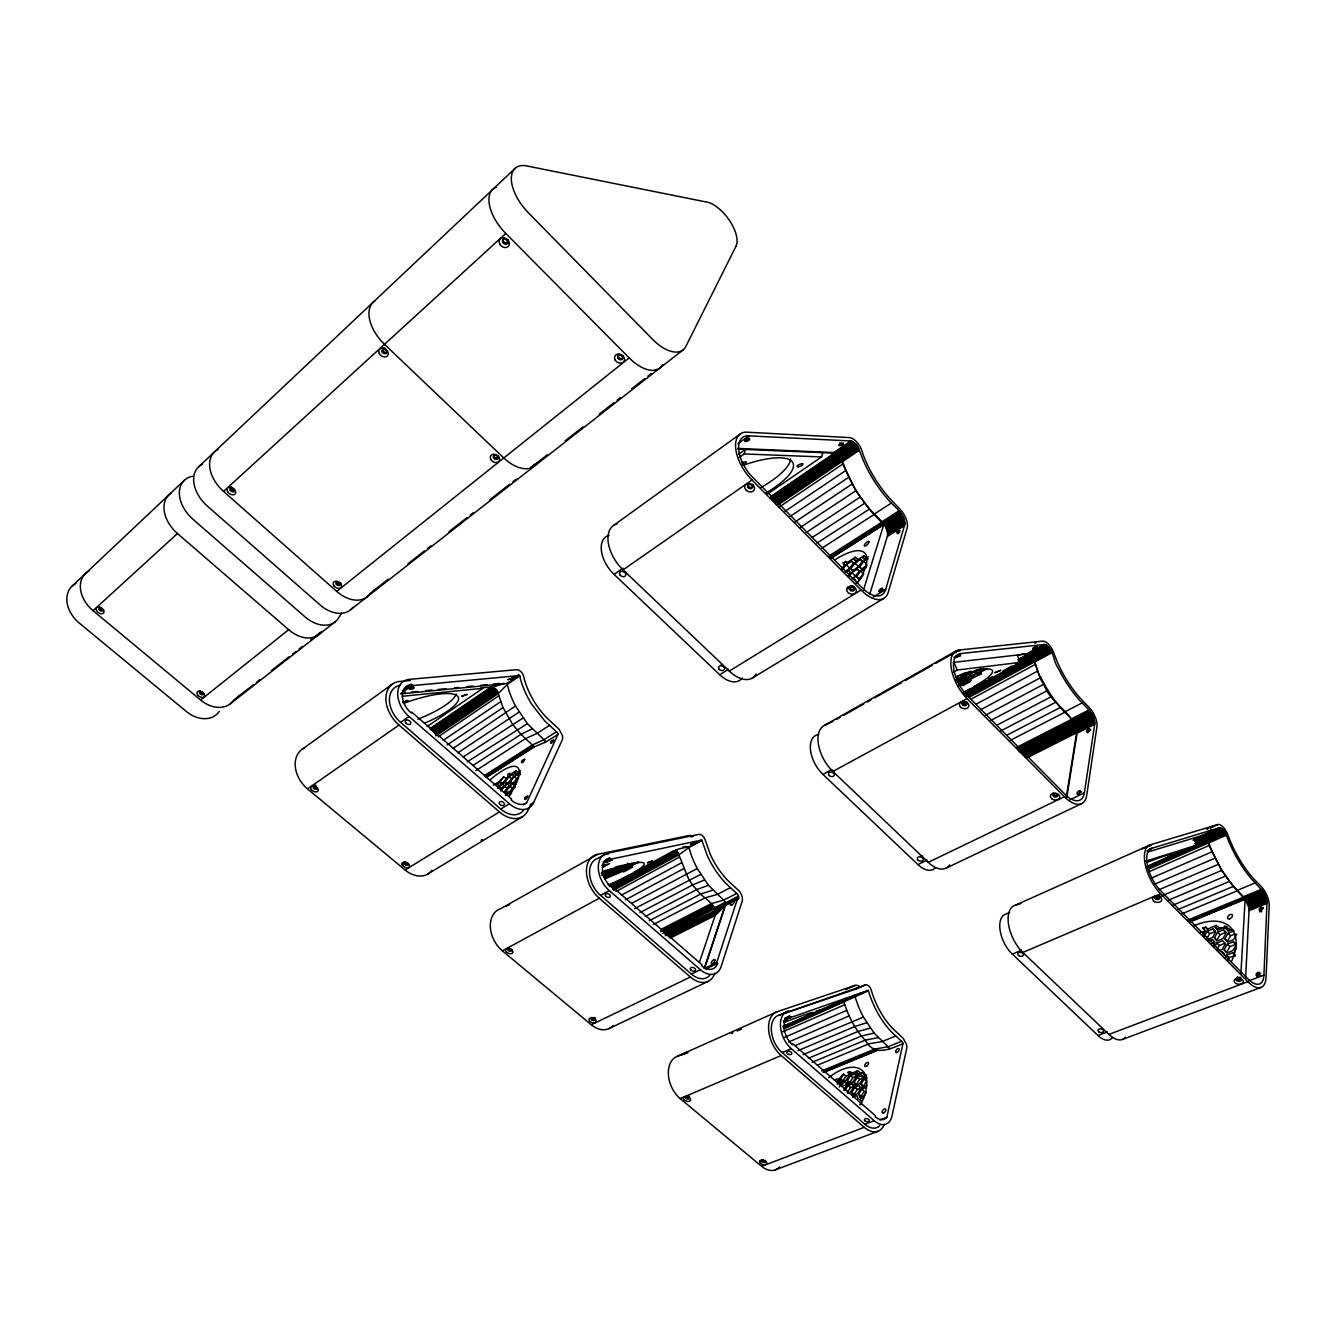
<?xml version="1.0" encoding="UTF-8"?>
<svg xmlns="http://www.w3.org/2000/svg" width="1336" height="1336" viewBox="0 0 1336 1336"><rect width="100%" height="100%" fill="white"/><g stroke="black" fill="none" stroke-linecap="round" stroke-linejoin="round"><path stroke-width="1.5" d="M1245.603 978.069L1249.143 908.397L1245.102 898.644L1233.362 885.985A64.712 27.421 63.7 0 1 1209.631 845.387L1206.675 838.891L1202.266 835.468L1147.34 852.184M670.822 937.822L715.161 915.427L725.465 905.524L725.231 902.268A3.774 2.371 63.3 0 0 724.179 900.648L708.497 885.3L697.258 868.5A63.477 39.228 62.1 0 1 689.593 849.796L688.407 846.339M733.664 901.366L738.591 898.861L737.722 898.093L725.481 904.322L725.465 905.524L730.391 903.019M761.052 1160.383A3.641 2.087 17.2 0 1 766.296 1162.053A3.641 2.087 17.2 0 1 764.543 1164.758A3.641 2.087 17.2 0 1 759.8 1162.337L760.301 1160.717L762.622 1160.232A1.82 1.035 17.2 0 1 765.11 1161.134A1.82 1.035 17.2 0 1 764.259 1162.454A1.82 1.035 17.2 0 1 761.887 1161.351L762.472 1160.266M843.45 443.034C843.717 444.153 837.655 446.575 839.375 444.187M1263.939 975.113L1267.029 901.115L1262.938 891.312L1251.164 878.537A65.147 27.087 63.6 0 1 1227.266 837.689L1223.659 830.291L1219.3 827.752L1151.047 848.544A26.57 12.141 64.1 0 0 1147.39 865.21A26.57 12.141 64.1 0 0 1159.164 889.208L1247.974 978.954A26.186 11.406 65.3 0 0 1263.939 975.113L1249.093 980.741M1240.893 977.969L1240.543 979.121M904.789 524.53C905.006 512.723 892.765 506.06 886.553 497.693A70.958 33.667 57.2 0 1 873.159 479.34L869.318 472.76A70.958 33.667 57.2 0 1 860.317 452.67L856.593 444.771L850.848 440.98L747.492 435.786A29.342 15.347 55.6 0 0 738.674 449.581A29.342 15.347 55.6 0 0 750.882 475.466L861.787 587.556A28.407 14.546 58.3 0 0 885.668 589.46L904.789 524.53L887.638 535.385L869.753 594.269M1240.075 977.351L1239.992 978.787A2.305 1.486 6.6 0 1 1240.676 980.958A2.305 1.486 6.6 0 1 1237.353 981.025A2.305 1.486 6.6 0 1 1237.136 978.837L1237.587 977.234M1238.004 977.117L1237.704 978.603M1240.91 973.894L1245.119 899.245L1233.278 886.436L1221.688 870.404L1205.356 837.772L1202.5 836.102L1194.184 838.574L1197.123 845.037L1146.088 867.448M1237.136 978.837L1237.387 977.317M887.638 535.385C887.956 523.629 875.698 517.032 869.502 508.765A70.457 34.018 57.2 0 1 856.192 490.562L852.385 484.016A70.457 34.018 57.2 0 1 843.484 464.06L840.528 457.179L834.866 452.587L737.94 448.428M1094.685 724.346C1095.37 712.906 1083.997 705.892 1077.718 698.077A67.518 30.344 61 0 1 1058.312 668.284C1052.851 661.487 1053.904 647.292 1044.034 644.47L959.782 653.688A27.655 13.727 60.6 0 0 953.804 669.136A27.655 13.727 60.6 0 0 965.811 694.069L1064.809 794.102A27.071 12.942 62.5 0 0 1084.381 792.816L1094.685 724.346L1077.067 733.247L1066.779 797.542M1066.312 797.074L1076.599 732.796C1074.695 712.489 1049.645 703.571 1043.934 684.149C1035.317 675.331 1037.304 646.808 1017.447 655.709L1020.42 662.355L957.244 670.021L953.653 672.025M1077.067 733.247C1077.851 721.857 1066.462 714.894 1060.216 707.178A67.05 30.678 61 0 1 1040.911 677.586C1035.5 670.856 1036.602 656.644 1026.733 653.939L953.336 662.389M403.188 862.421A3.991 2.488 25.8 0 1 408.833 864.192A3.991 2.488 25.8 0 1 407.714 867.799A3.991 2.488 25.8 0 1 402.37 865.027L402.704 862.722L405.092 862.605A1.987 1.252 25.8 0 1 407.948 863.54A1.987 1.252 25.8 0 1 407.413 865.277A1.987 1.252 25.8 0 1 404.775 864.058L405.242 862.555M852.401 587.189L849.946 587.69A2.472 1.92 16.8 0 0 850.28 590.328A2.472 1.92 16.8 0 0 853.52 590.696A2.472 1.92 16.8 0 0 853.871 588.124L853.52 587.773A2.472 1.92 16.8 0 0 852.886 587.372L851.015 586.27L847.909 587.205A4.926 3.858 16.8 0 0 848.828 593.184A4.926 3.858 16.8 0 0 855.892 592.433A4.926 3.858 16.8 0 0 853.019 586.671L852.535 586.504M879.89 1119.919L886.837 1117.28L903.036 1043.299A3.691 2.138 67.1 0 0 902.034 1041.729L891.596 1032.027A61.974 35.387 65.9 0 1 869.101 993.065L868.317 990.36L784.833 1019.618M739.142 457.563L744.219 453.956L745.271 449.447L738.541 454.257M767.298 494.17L821.607 456.929L822.659 452.67M738.591 898.861L738.725 898.276A3.791 2.371 63.2 0 0 737.272 893.968L725.916 883.397A63.861 39.078 62 0 1 707.228 855.441L701.767 840.027L610.218 859.332L603.237 863.223M762.238 1160.065L759.8 1162.337M863.423 590.211L883.731 524.697L869.318 509.133L855.842 490.746L838.858 455.726L834.315 453.155L737.756 449.13M853.871 588.124L854.272 586.838M851.55 585.836A2.455 1.92 16.8 0 0 851.099 585.953L850.28 587.423L848.276 586.955M850.481 587.306L851.099 585.953M725.481 904.322L704.155 968.6L716.697 962.555L737.722 898.093M704.807 967.848L724.813 907.461M699.496 962.154L715.161 915.427C717.616 903.186 702.068 898.276 696.757 889.576C685.034 878.904 684.032 861.82 675.548 849.713M533.665 802.519L562.389 739.593A9.285 6.112 57.3 0 0 562.406 735.535L559.116 729.306L546.608 717.683A61.506 39.479 56.4 0 1 534.567 702.151L531.277 696.44A61.506 39.479 56.4 0 1 524.18 678.655L523.361 675.398A6.563 4.309 55.4 0 0 517.082 669.653L408.215 679.456A24.081 16.767 53.8 0 0 397.727 693.083A24.081 16.767 53.8 0 0 407.079 714.76L509.367 803.771A23.413 16.049 57.9 0 0 528.889 807.946L529.24 807.712A23.413 16.049 57.9 0 0 533.665 802.519L530.225 804.606M530.592 804.673L528.004 810.317A27.421 18.904 57.9 0 1 499.43 811.904L405.109 870.003L307.514 788.891A26.82 20.007 52.8 0 1 303.973 748.21M523.361 804.856L526.584 802.886L558.147 734.015A3.958 2.605 57.3 0 0 557.029 732.295L544.587 720.755L531.494 703.888A66.7 42.802 56.4 0 1 520.222 678.337C521.341 677.135 517.466 672.325 518.452 675.649L506.912 683.498L400.583 693.902M404.775 864.058L405.392 862.856M845.955 1076.064L842.983 1080.824L840.628 1078.77L843.667 1074.06L845.955 1076.064L850.397 1074.261L848.093 1072.257L850.164 1071.622L852.468 1073.66M1227.584 960.45L1229.22 957.611L1235.216 955.273L1232.727 952.735L1226.715 955.09L1225.079 957.929M1234.865 950.881L1236.501 948.042M1234.965 934.014L1230.59 935.768L1227.35 941.346L1224.878 938.824L1228.135 933.246L1233.946 930.925L1232.343 929.589L1228.252 931.225L1225.596 928.052L1226.431 926.616L1224.644 926.098L1223.626 927.869L1217.764 930.223L1215.142 927.084L1216.161 925.347L1219.217 927.802A50.902 30.611 -42.6 0 1 1224.928 928.153M1224.16 949.729L1227.433 944.101L1233.395 941.746L1235.883 944.268L1229.922 946.623L1226.648 952.251L1224.16 949.729L1226.849 953.019L1232.844 950.664L1236.117 945.003L1233.395 941.746M1236.735 934.148L1233.512 939.692L1227.567 942.064L1224.878 938.824M1214.424 947.207L1216.862 943.016L1222.757 940.661L1225.429 943.901L1222.173 949.512L1219.2 950.698M1216.896 949.712L1219.334 945.521L1225.246 943.166M1226.431 926.616L1228.886 929.121L1228.051 930.557L1225.596 928.052M1218.616 927.835L1217.597 929.572L1215.142 927.084M1214.374 937.772L1217.614 932.244L1223.492 929.873L1225.947 932.378L1220.085 934.732L1216.845 940.277L1214.374 937.772L1217.013 940.978L1222.908 938.623L1226.147 933.062L1223.492 929.873M1213.272 945.604L1214.892 942.815L1212.286 939.609L1207.911 941.362M1202.901 935.183L1205.322 931.058L1202.851 928.019L1205.673 927.134L1208.078 929.572M1204.02 936.736L1207.243 931.242L1213.055 928.887L1215.509 931.376L1209.698 933.714L1206.475 939.225M341.632 613.074L338.359 618.251A29.542 20.524 49.1 0 1 304.892 616.764L193.002 519.32A30.845 21.226 44.6 0 1 179.358 493.101A30.845 21.226 44.6 0 1 192.651 476.251M866.496 1092.297L864.375 1095.654L859.916 1097.407L858.681 1094.134L861.87 1089.141L866.312 1087.387M859.733 1104.755L861.87 1101.398L859.465 1099.311L863.924 1097.574M847.291 1092.531L850.464 1087.604L854.806 1085.867L852.451 1083.797L848.093 1085.55L844.936 1090.477M859.95 1072.791L858.931 1074.378L856.576 1072.324L857.595 1070.737L860.434 1072.808A43.938 22.779 -50.8 0 1 864.225 1073.576M854.188 1082.26L857.345 1077.334L861.72 1075.563L864.075 1077.634L859.699 1079.388L856.543 1084.314L854.188 1082.26L855.391 1085.45L859.783 1083.696L862.956 1078.736L861.72 1075.563M851.767 1092.297L854.94 1087.337L859.332 1085.583L860.568 1088.807L857.378 1093.783L852.986 1095.537L851.767 1092.297L854.138 1094.368L857.311 1089.408L861.703 1087.654M864.693 1077.2L864.075 1072.507L857.795 1075.463L856.576 1072.324M866.68 1074.745L865.812 1076.098L863.457 1074.027M866.747 1085.483L862.321 1087.253L861.085 1084.03L864.258 1079.07L867.198 1077.885M839.225 1087.053L841.329 1083.78L845.638 1082.043L847.993 1084.097L843.684 1085.817L841.329 1083.78M847.375 1080.507L850.514 1075.614L854.856 1073.86L857.194 1075.914L852.852 1077.668L849.713 1082.561L847.375 1080.507L848.56 1083.68L852.902 1081.926L856.059 1077L854.856 1073.86M843.667 1090.143L846.824 1085.216L845.638 1082.043M506.444 779.255L502.82 784.132L500.048 781.71L503.705 776.884L507.029 778.855M897.892 533.815L899.712 532.029M862.488 576.234L858.196 578.905L856.627 576.684L860.718 570.94L866.429 567.382M863.774 568.602L866.813 564.326L863.791 561.237L859.716 566.932L861.303 569.103L866.997 565.545M855.558 583.665L860.484 578.989M859.683 579.791L863.774 574.029L860.718 570.94M848.143 575.749L850.18 572.894L848.644 570.722L845.855 572.476M848.777 576.868L851.834 572.593L857.462 569.069L859.499 571.123M868.25 556.978L864.359 559.417L862.772 557.296L863.824 555.826L867.749 558.966M854.906 570.255L860.751 564.26M852.836 578.521L857.695 573.912M841.563 569.169L844.586 564.961L843.133 562.924L845.771 561.437L847.742 563.425M842.164 570.255L846.206 564.644L851.75 561.153L854.756 564.193M863.824 555.826L855.508 561.153L853.955 559.033L855.224 557.262L858.764 560.151A56.396 19.489 -45 0 1 860.467 559.667M847.191 570.489L853.37 565.078M860.534 559.417L862.121 561.554L858.046 567.249L852.418 570.773L850.882 568.602L854.923 562.957L860.534 559.417L862.555 561.471M1112.504 1037.371L1112.303 1037.655A23.998 11.974 66.4 0 1 1097.992 1035.517L1010.617 952.451A24.332 12.709 65 0 1 1000.113 930.357A24.332 12.709 65 0 1 1004.872 914.475L1009.565 912.471M510.836 780.358L507.997 784.115L505.192 781.677L508.999 776.65L513.024 774.112L513.241 776.6L509.433 781.644L505.392 784.182L505.192 781.677M510.419 781.644L514.243 776.583L518.301 774.028L518.552 776.533L514.711 781.61L510.636 784.165L510.419 781.644L513.224 784.098L516.097 780.308M504.958 791.012L508.816 785.919L508.599 783.397L504.557 785.935L500.733 790.979M520.389 770.605L515.061 774.847L514.828 772.358L516.063 770.738L518.852 773.193L517.633 774.813L514.828 772.358M504.507 792.181L510.068 786.704M505.943 791.012L509.801 785.919L513.876 783.38L514.093 785.919L510.235 791.046L506.144 793.584L505.943 791.012L508.782 793.484L515.345 786.704M518.585 777.786L515.696 781.61L515.947 784.149M515.095 785.919L511.237 791.046L511.454 793.634M497.476 788.44L503.388 783.414L503.589 785.935L500.716 789.726M239.278 695.338L238.409 696.223M376.034 588.541L374.798 589.677M72.177 586.07L184.435 480.209M198.663 466.782L515.111 168.336M725.615 904.923L715.411 914.459L669.236 937.805M253.306 684.767L233.65 700.147A27.789 20.775 47.2 0 1 200.6 700.031L93.069 610.652L177.471 533.515A30.561 21.276 44.2 0 1 170.841 493.285M369.955 593.752A30.077 20.407 49.6 0 1 336.705 591.38L223.546 491.414L505.793 233.466A36.723 19.305 49.6 0 1 496.341 187.224M493.285 785.15L499.079 781.71L503.705 776.884M725.665 904.522L715.528 913.523L669.369 936.87M402.837 702.018L408.064 700.498L402.821 702.636M725.665 904.105L715.545 912.521L669.403 935.885M955.891 656.494L958.062 655.308M486.271 777.519L534.3 746.857L545.572 742.031A3.941 2.622 57.3 0 0 544.47 740.311L527.369 723.644L515.496 705.959A66.282 42.952 56.4 0 1 507.864 686.721L506.828 683.314M200.6 700.031L288.693 629.707A29.258 20.574 48.9 0 0 320.824 632.696M336.705 591.38L629.189 357.898A35.003 18.487 52.6 0 0 662.606 364.594M256.579 682.212L259.869 679.64M271.325 670.672L289.344 656.577M292.617 654.022L295.907 651.45M299.18 648.895L302.454 646.323M310.637 639.927L320.473 632.229M370.239 593.301L388.275 579.189M407.948 563.792L424.347 550.966M427.637 548.411L430.91 545.84M448.946 531.745L466.982 517.633M470.255 515.061L473.529 512.506M489.928 499.681L509.6 484.283M512.89 481.711L516.164 479.156M530.926 467.617L547.226 454.858M565.111 440.863L582.98 426.885M599.229 414.177L613.859 402.737M617.098 400.199L620.355 397.644M631.728 388.759L644.737 378.589M647.977 376.034L651.233 373.495M230.36 703.738L335.136 621.841M350.199 610.068L683.13 349.848M515.496 705.959L453.171 748.377M725.632 903.654L715.445 911.469L667.466 935.801M638.491 862.338L630.592 866.196L632.178 866.53L631.227 867.097A48.263 7.064 -21.3 0 1 626.35 869.769L604.69 878.988M374.531 589.894L373.462 590.545M980.09 671.14L981.259 673.812L970.771 679.089L971.255 680.208L969.919 680.993A56.697 9.586 -23.2 0 1 963.289 684.633L961.753 685.435M959.983 655.258L958.179 656.243M302.17 749.296L392.534 683.982M613.508 525.482L740.394 433.866M738.056 443.686L748.995 435.82M834.215 1079.822L839.375 1078.453L843.667 1074.06M402.386 690.996L411.672 684.366L412.139 685.635L402.236 692.716M505.743 906.493L507.079 905.691M850.681 586.153L851.399 587.088M399.965 685.385A23.981 16.784 53.7 0 0 389.427 699.029A23.981 16.784 53.7 0 0 398.729 720.605L400.633 722.375L408.983 716.547M725.531 903.186L715.228 910.4L665.428 935.684M609.016 535.335A26.703 15.832 55 0 0 612.055 572.342L614.076 574.396L622.994 568.167M307.514 788.891L398.996 725.081L499.43 811.904M617.065 523.846A31.58 18.554 55.1 0 0 608.197 542.182A31.58 18.554 55.1 0 0 623.077 569.871L751.984 480.025L861.019 590.011A32.465 16.616 58.3 0 0 888.306 592.132L907.127 528.104A15.531 7.598 57.8 0 0 899.696 508.799L892.131 500.916A67.184 31.864 57.2 0 1 874.846 478.455L871.222 472.226A67.184 31.864 57.2 0 1 862.689 453.238L861.92 450.783A12.358 6.029 56.6 0 0 849.429 437.59L745.772 432.129A33.55 17.535 55.6 0 0 735.802 449.297A33.55 17.535 55.6 0 0 751.984 480.025M519.036 712.121L458.014 752.736M427.236 726.483L482.897 688.307L402.203 696.306M430.409 728.387L491.03 686.921L503.822 683.364M834.048 452.47L850.848 440.98M431.211 728.354L492.566 687.038L497.276 690.879L503.021 707.579L512.69 724.429L520.973 734.332L534.3 746.857M770.655 496.658L834.315 453.155M834.866 452.587L851.667 441.114M430.259 729.606L492.566 687.038L504.223 683.481M769.72 497.927L835.1 453.255M835.668 452.854L852.451 441.381M493.318 687.288L431.01 729.84L494.07 687.639M770.455 498.144L835.818 453.505M836.486 453.271L853.286 441.815M771.206 498.478L836.57 453.873M837.338 453.822L854.121 442.366M494.804 688.124L432.48 730.625L433.165 731.159L495.506 688.691M771.974 498.963L837.338 454.39M838.19 454.507L854.973 443.068M772.742 499.547L838.106 455.008M839.008 455.309L855.808 443.869M773.477 500.248L838.858 455.726M496.157 689.343L433.816 731.794L434.384 732.495L496.758 690.077M511.822 678.655L514.894 676.55M839.793 456.211L856.593 444.771M774.179 501.033L839.576 456.545M774.847 501.885L840.244 457.43M840.528 457.179L857.345 445.756M497.276 690.879L434.901 733.264L435.319 734.065L497.727 691.697M519.671 675.999L507.329 684.383L498.345 693.551L435.92 735.869M775.431 502.787L840.845 458.365M841.196 458.215L858.013 446.792M435.653 734.9L498.061 692.549M777.669 502.57L841.379 459.334M841.78 459.283L858.597 447.877M776.366 504.691L841.814 460.319M842.281 460.352L859.098 448.963M778.47 504.624L842.214 461.421M842.699 461.555L859.532 450.149M438.058 736.904L498.846 695.789M779.189 507.079L842.999 463.943M481.227 840.294L482.129 839.693M443.168 740.394L500.683 701.701M785.05 511.321L845.538 470.656M838.223 1080.657L839.91 1079.521M447.076 745.004L503.021 707.579M783.965 1013.139L786.236 1012.12M1208.495 831.343L1210.717 830.324M789.659 516.765L848.544 477.403M794.736 522.176L852.001 484.133M800.214 527.486L855.842 490.746M839.709 443.919L841.997 442.884M463.275 756.894L523.011 718.033M806.076 532.596L860.05 497.159M467.183 761.871L527.369 723.644M812.238 537.456L864.559 503.321M473.128 765.378L520.973 734.332L532.062 728.871M816.931 543.117L869.318 509.133M1239.09 978.52L1235.733 978.837A4.609 2.973 6.6 0 0 1235.7 983.329A4.609 2.973 6.6 0 0 1242.563 983.179A4.609 2.973 6.6 0 0 1240.693 978.737L1239.34 978.57M475.833 770.638L525.465 738.624L536.872 733.497L549.413 725.415M874.328 514.043L891.396 503.037M821.757 548.278L874.178 514.46M791.229 1017.23L786.353 1019.134L791.279 1017.197M484.467 775.565L532.463 744.853L543.902 739.76L556.461 731.744M881.86 521.825L898.944 510.903M829.222 555.809L881.71 522.242M485.369 776.433L533.381 745.738M830.207 556.895L882.712 523.361M882.912 522.994L899.996 512.072M486.12 777.301L534.149 746.64M831.042 557.947L883.564 524.447M883.831 524.146L900.915 513.258M831.209 558.197L883.731 524.697M884.666 525.399L901.767 514.494M544.837 742.599L558.248 734.316M885.434 526.685L902.535 515.796M886.102 528.004L903.22 517.132M886.67 529.34L903.787 518.485M887.121 530.659L904.238 519.804M887.455 531.945L904.572 521.09M887.638 533.181L904.789 522.326M887.705 534.333L904.856 523.478M887.421 536.404L904.589 525.549M495.606 785.1L498.245 783.43L498.428 785.935M845.053 571.541L849.228 568.919L853.286 563.274L851.75 561.153M863.791 561.237L867.966 558.615M504.858 786.704L502.186 788.374L499.38 785.935M852.117 578.755L854.94 576.985L859.048 571.24L857.462 569.069M505.309 795.354L509.383 792.816L509.617 795.404M848.961 588.608L851.8 586.855M400.633 722.375L500.766 809.065L509.367 803.771M614.076 574.396L719.737 674.747L728.604 669.269M623.077 569.871L729.289 671.09L861.019 590.011M873.243 597.025L885.668 589.46M427.871 873.995L522.393 816.713M752.268 678.087L883.764 598.411M824.562 725.298L956.509 650.715M692.866 836.403A10.037 6.346 61.6 0 0 688.725 835.585L597.626 854.355L500.532 908.747A25.534 18.286 62.1 0 0 490.345 926.833A25.534 18.286 62.1 0 0 502.353 950.831L591.314 1024.762A25.117 17.418 65.3 0 0 611.688 1026.85M833.013 721.39L826.199 724.696A29.86 16.717 60.9 0 0 818.317 743.618A29.86 16.717 60.9 0 0 832.862 771.44L928.269 862.338A29.258 15.798 63.1 0 0 948.51 866.279M836.637 719.352L840.244 717.298M843.851 715.261L863.724 704.039M867.331 702.001L870.938 699.964M874.546 697.926L901.633 682.612M905.257 680.575L932.344 665.278M935.952 663.24L959.415 649.981L1042.614 641.146A11.723 5.428 60.6 0 1 1053.853 653.037L1057.16 661.654A63.911 28.724 61 0 0 1082.544 700.632L1089.341 707.713A14.796 6.814 61.7 0 1 1096.956 726.617L1086.753 795.221A30.945 14.796 62.5 0 1 1064.391 796.724L928.269 862.338M953.854 657.546L961.002 653.521M691.38 974.061L700.381 969.719A22.478 14.479 64.4 0 0 721.173 966.462L742.298 900.865A8.901 5.561 63.2 0 0 742.098 896.773L741.781 895.688A8.901 5.561 63.2 0 0 738.908 890.778L727.469 880.14A58.884 36.022 62 0 1 710.284 854.405L705.041 839.542A6.262 3.925 61.6 0 0 699.329 834.315L607.78 853.153L597.776 858.347A22.779 15.28 61.6 0 0 589.56 872.909A22.779 15.28 61.6 0 0 598.762 893.767L691.38 974.061A22.378 14.512 64.5 0 0 709.249 975.814M1151.432 845.02L1142.146 848.727L1144.484 848.009M603.204 861.753L609.734 858.096L610.218 859.332M725.231 902.268L664.76 933.58M602.402 867.665L609.567 863.691L601.868 865.327M601.818 872.458L606.01 870.137M606.344 870.538L603.555 872.091L605.175 872.425L615.144 868.149L607.73 869.769M964.742 672.926L955.824 677.135M601.818 874.579L611.971 871.439L602.068 875.681M966.329 672.726L960.567 675.916L961.102 677.085L973.109 671.891M955.474 679.857L958.33 678.27L957.778 677.118M955.624 680.441L966.162 676.066L966.663 677.202L957.879 681.36M604.707 876.934L608.832 874.662L603.404 875.631M616.815 871.757L620.956 869.469L613.658 871.055L609.517 873.36L616.815 871.757L615.462 868.25M975.631 674.012L981.359 670.856L980.908 669.687L974.662 671.691L968.917 674.864L969.418 676.016L975.631 674.012L974.462 671.34M959.064 683.798L968.032 680.258L968.533 681.377L958.33 685.952M628.939 866.563L633.097 864.258L625.849 865.828L621.674 868.133L628.939 866.563L627.569 863.056M969.235 679.272L974.896 676.15L974.428 675.014L962.538 680.141L963.056 681.276L969.235 679.272L968.066 676.617M623.578 871.99L632.663 867.014M962.905 685.669L970.17 681.677M1026.733 653.939L1044.034 644.47M1027.417 653.955L1044.719 644.486M1017.948 659.566L1027.017 654.607M1018.6 659.566L1027.651 654.623M1028.085 654.122L1045.387 644.653M1019.201 659.717L1028.269 654.757M1028.803 654.44L1046.088 644.971M1018.049 660.986L1028.904 655.041M1029.538 654.89L1046.823 645.438M1018.717 661.404L1029.572 655.458M1030.273 655.475L1047.574 646.039M612.088 884.382L630.225 874.479M633.848 872.492L673.728 850.715M963.239 692.599L970.487 688.641M974.111 686.671L984.983 680.725M988.607 678.755L992.214 676.767M1003.085 670.839L1012.137 665.896M1015.761 663.909L1030.256 655.993M1031.025 656.193L1048.309 646.758M609.416 886.653L678.421 848.995L689.727 846.59L701.767 840.027M963.907 693.217L1030.924 656.644M1031.743 657.011L1049.027 647.576M676.784 850.848L611.504 886.453L613.274 889.409L678.621 853.904M964.559 693.935L1031.576 657.379M612.038 887.104L677.352 851.533M965.16 694.737L1032.194 658.214M1032.411 657.913L1049.712 648.494M1033.045 658.882L1050.347 649.463M612.523 887.839L677.836 852.284M965.711 695.588L1032.761 659.082M600.499 895.404L609.316 890.594L700.381 969.719M612.94 888.607L678.27 853.086M818.601 734.516L817.365 734.75A25.25 14.279 60.9 0 0 810.468 749.663A25.25 14.279 60.9 0 0 821.139 772.559L822.959 774.412L832.011 769.486M966.212 696.49L1033.279 660.017M1033.613 659.9L1050.914 650.498M701.918 840.478L689.009 847.492L678.905 854.873L613.541 890.36M968.45 696.423L1033.713 660.969M1034.097 660.953L1051.399 651.55M502.353 950.831L599.263 898.226L690.378 977.017A26.336 17.084 64.5 0 0 714.86 973.109M1064.391 796.724L967.064 698.611L832.862 771.44A3.006 2.154 16.5 0 0 834.115 771.523M968.834 697.509L1034.131 662.071M1034.532 662.122L1051.85 652.72M615.879 891.546L679.473 857.094M962.354 703.888L965.995 701.918M971.439 698.962L1034.966 664.56M1213.522 826.333L1212.704 826.366M621.323 895.22L681.393 862.889M975.731 704.423L1037.571 671.123M625.382 899.829L683.731 868.617M980.44 709.867L1040.577 677.686M631.678 903.353L697.258 868.5M985.5 715.211L1043.934 684.149M634.7 908.614L700.665 874.412M990.911 720.405L1047.608 690.445M639.894 912.655L693.017 884.749L704.423 880.023M996.623 725.348L1051.549 696.507M645.388 916.379L696.757 889.576L708.497 885.3M1000.731 730.942L1055.724 702.235M649.313 920.704L700.732 894.018L712.84 890.16M1006.86 735.201L1060.083 707.596M1064.575 711.971L1082.11 702.92M653.371 924.529L704.84 897.976L717.248 894.419L730.324 887.688M1009.398 740.845L1064.491 712.422M1071.355 718.968L1088.907 710M661.537 929.105L711.253 903.654L723.661 900.13L736.754 893.45M1016.128 747.642L1071.272 719.436M1072.307 720.037L1089.859 711.053M660.535 930.841L712.088 904.489M1017.03 748.628L1072.173 720.438M1073.159 721.106L1090.694 712.155M661.236 931.66L712.806 905.324M1017.798 749.613L1072.958 721.44M1073.944 722.275L1091.495 713.324M663.708 931.61L713.457 906.242M1020.37 749.73L1073.693 722.525M662.439 933.513L714.025 907.227M1019.201 751.784L1074.378 723.678M1074.678 723.511L1092.23 714.56M1034.081 647.259C1029.271 650.515 1041.495 644.77 1034.765 646.941M738.507 896.055L665.144 934.632M1021.622 752.018L1074.979 724.864M1075.33 724.78L1092.881 715.845M1022.14 753.203L1075.513 726.083M1075.898 726.083L1093.466 717.148M1022.558 754.406L1075.964 727.302M1076.365 727.385L1093.933 718.451M1024.712 754.656L1076.298 728.487M1076.732 728.654L1094.318 719.753M1024.929 755.792L1076.549 729.656M1076.983 729.907L1094.585 720.989M1025.046 756.877L1076.682 730.742M1077.133 731.076L1094.735 722.175M1026.9 756.961L1076.699 731.777M1077.167 732.178L1094.768 723.277M1026.766 757.98L1076.599 732.796M402.37 865.027L404.691 863.908M1150.897 845.287L1148.409 846.423M822.959 774.412L917.932 864.592L927.134 860.133M705.842 969.001L717.582 963.34L716.697 962.555M591.314 1024.762L690.378 977.017M688.207 1052.117L687.539 1052.1M1069.785 799.813L1084.381 792.816M608.999 1028.586L708.113 981.409M945.821 868.266L1081.642 803.621M759.733 1162.086L761.804 1161.118L759.7 1161.869M1206.492 828.921L1208.228 828.153M1212.303 826.917L1210.566 827.685M777.953 1168.415A24.482 15.681 69.7 0 1 761.603 1166.295L680.158 1098.61A24.766 16.516 67.9 0 1 668.468 1075.48A24.766 16.516 67.9 0 1 676.433 1056.692L777.318 1011.653L855.073 985.417A9.736 5.745 66 0 1 860.601 987.271L860.718 987.371M1015.21 905.274L1150.463 844.769L1217.881 824.529A11.289 4.843 63.6 0 1 1228.051 835.267L1228.92 837.672A61.673 25.651 63.6 0 0 1255.322 880.524L1261.468 886.92A14.295 6.045 64.4 0 1 1269.2 905.407L1266.077 977.267A29.926 13.043 65.3 0 1 1247.824 981.693L1108.913 1034.431L1022.842 952.434A28.757 14.88 64.9 0 1 1008.78 925.764A28.757 14.88 64.9 0 1 1014.057 905.674L1021.038 903.42M737.188 1030.991L741.513 1029.054M958.129 656.126L955.992 657.546L960.634 655.525L955.958 656.911M1148.375 849.83L1152.033 848.21M778.771 1015.243L865.878 984.782A6.062 3.557 65.9 0 1 871.122 989.592L872.057 992.765A57.147 32.632 65.9 0 0 892.782 1028.62L903.27 1038.406L906.359 1044.168A8.651 5.01 67.1 0 1 906.76 1048.259L892.03 1115.861A21.877 12.976 68.4 0 1 889.308 1121.722L889.075 1122.006A21.877 12.976 68.4 0 1 874.212 1120.737L864.926 1124.294L780.508 1051.098A22.044 13.727 66.8 0 1 771.39 1030.908A22.044 13.727 66.8 0 1 777.669 1015.661L856.994 988.707M845.655 989.592L855.073 985.417M1210.299 827.886L1217.881 824.529M784.7 1018.266L789.793 1016.011L790.277 1017.214M1201.699 835.534L1219.868 827.685M1202.817 835.551L1220.419 827.769M783.614 1021.105L787.422 1019.435L783.497 1020.787M858.163 988.055L865.277 984.916M1194.434 839.526L1201.982 836.186M1193.065 840.277L1203.018 836.186M1203.435 835.768L1221.037 828.003M1194.133 840.561L1203.569 836.386M1204.07 836.152L1221.672 828.387M1194.718 840.895L1204.153 836.737M1204.738 836.653L1222.34 828.888M1195.319 841.346L1204.755 837.188M1205.406 837.288L1222.991 829.539M1195.92 841.93L1205.356 837.772M1206.057 838.039L1223.659 830.291M1194.634 843.433L1205.94 838.457M1206.675 838.891L1224.277 831.142M1197.089 843.367L1206.525 839.208M783.03 1026.365L843.083 999.979C847.859 1014.558 854.288 1029.021 865.194 1040.143C874.262 1056.926 889.776 1049.244 903.153 1043.566M1148.559 865.761L1190.075 847.508M1193.85 845.855L1224.878 832.061M784.182 1026.382L868.317 990.36M783.43 1027.117L843.484 1000.764M1147.156 867.448L1207.544 840.945M1207.811 840.778L1225.429 833.046M783.764 1027.902L843.834 1001.566M868.45 990.778L784.048 1028.837M1147.574 868.35L1207.978 841.864M1208.295 841.797L1225.914 834.065M1147.975 869.402L1208.412 842.933M1208.746 842.949L1226.381 835.217M782.746 1031.793L844.753 1004.705M1148.81 871.823L1209.297 845.387M784.599 1037.337L846.723 1010.367M1151.348 878.119L1211.952 851.817M687.339 1052.501L685.034 1053.469M1211.334 830.291L1208.529 831.376M856.977 988.156L855.675 988.757L857.111 988.306M788.724 1041.963L849.061 1015.944M1154.204 884.348L1214.925 858.18M795.104 1045.62L863.44 1017.097L874.095 1033.095L888.54 1047.274A3.674 2.154 67.2 0 1 889.525 1048.827L889.642 1049.094M1159.264 889.626L1218.181 864.392M1200.029 932.511L1205.773 931.092M782.078 1052.584L791.246 1048.66L874.228 1120.754M1012.27 954.138L1021.589 950.147M680.158 1098.61L781.176 1055.523L864.225 1127.333A25.634 15.314 68.5 0 0 884.315 1124.444M1022.842 952.434L1160.55 893.7L1247.824 981.693M798.01 1050.68L854.739 1026.532L866.713 1022.758M1155.089 898.744L1221.688 870.404M803.103 1054.638L857.996 1031.442L870.27 1028.119M1168.248 900.28L1225.413 876.115M508.248 905.157L509.55 904.639M1210.783 831.059C1204.922 833.831 1217.096 828.353 1210.984 831.209M787.104 1012.02L788.858 1011.168L786.503 1012.003M808.43 1058.279L861.503 1035.985L874.095 1033.095M1172.073 905.524L1229.287 881.476M812.088 1062.32L865.194 1040.143L878.136 1037.638M1177.935 909.549L1233.278 886.436M1148.375 850.063L1150.764 849.195L1147.023 850.865M1209.18 827.735L1212.353 826.483M1237.336 890.344L1255.139 882.946M817.732 1065.076L868.985 1043.8L882.178 1041.562L895.671 1035.985M1181.909 913.824L1237.286 890.828M402.253 864.743L404.624 863.757M857.445 987.955L860.351 986.903L857.929 987.755M1243.465 896.69L1261.284 889.342M821.64 1070.938L874.863 1049.01L888.056 1046.789L901.549 1041.262M1188.021 919.986L1243.415 897.157M1244.334 897.642L1262.153 890.31M824.312 1070.888L875.631 1049.779M1188.84 920.888L1244.25 898.076M1245.102 898.644L1262.938 891.312M823.059 1072.441L876.299 1050.564M1189.558 921.79L1244.968 899.011M825.097 1071.856L876.433 1050.747M1189.708 922.024L1245.119 899.245M1245.837 899.746L1263.672 892.415M1146.906 847.057L1145.403 847.659M1246.538 900.915L1264.374 893.6M1247.173 902.151L1265.025 894.836M1247.74 903.403L1265.593 896.105M1248.225 904.689L1266.094 897.391M1248.626 905.958L1266.495 898.677M1248.943 907.194L1266.812 899.913M1249.143 908.397L1267.029 901.115M1249.243 909.515L1267.146 902.234M1249.243 910.634L1267.146 903.353M836.069 1081.459L838.924 1080.306L841.262 1082.344L836.987 1084.064M1206.592 939.926L1212.42 937.588L1215.66 932.044L1213.055 928.887M1210.366 943.851L1214.741 942.097L1212.286 939.609M786.336 1012.337L783.981 1013.172M847.575 1093.115L850.481 1091.946L853.654 1087.003L852.451 1083.797M1208.178 828.687L1207.276 829.038M888.657 1049.161L889.525 1048.827M852.518 1097.44L856.927 1095.687L858.163 1098.96M684.633 1053.62L681.026 1054.889L687.222 1052.234M690.962 837.021L692.632 836.47M1097.992 1035.534L1107.427 1031.943M761.603 1166.295L864.225 1127.333M789.793 1016.011L788.875 1016.362A16.917 10.471 66.7 0 0 784.132 1028.035A16.917 10.471 66.7 0 0 791.129 1043.499L792.448 1044.752L792.716 1043.75L875.381 1115.694L875.147 1116.712A16.717 9.92 68.4 0 0 886.837 1117.28M775.414 1169.818L878.019 1131.275M1122.424 1039.458L1261.034 987.387M787.839 1011.218L786.737 1011.619A22.127 13.694 66.7 0 0 780.508 1026.9A22.127 13.694 66.7 0 0 789.676 1047.157L791.246 1048.66M777.318 1011.653L776.082 1012.12A25.935 16.166 66.8 0 0 768.784 1031.342A25.935 16.166 66.8 0 0 781.176 1055.523M607.195 854.339L608.498 853.921M759.7 1161.635L761.787 1160.884L759.75 1161.435M402.169 864.442L404.574 863.607M677.703 1056.208L687.389 1052.885M1150.463 844.769L1149.378 845.137A30.377 13.878 64.1 0 0 1145.486 865.611A30.377 13.878 64.1 0 0 1160.55 893.7M623.227 865.21L615.863 866.797M632.195 863.273L624.914 864.843M638.708 862.154L633.865 862.906M855.224 557.262L846.79 562.857L845.771 561.437M976.466 672.309L977.635 674.981L981.259 673.812M956.693 682.329L959.799 681.327L960.333 682.445M967.899 672.225L971.038 671.206M982.127 668.685L975.731 670.288M1145.82 861.135L1197.123 845.037M402.119 864.158L404.558 863.473L402.119 863.874M759.833 1161.235L761.854 1160.683L759.95 1161.034M1234.581 979.739L1236.735 979.205M516.063 770.738L509.834 774.93L509.684 773.243L507.814 774.262L508.031 776.667L504.223 781.677L500.232 784.199L500.048 781.71M609.734 858.096L608.665 858.347A17.485 11.657 61.6 0 0 602.436 869.485A17.485 11.657 61.6 0 0 609.517 885.467L610.953 886.82L611.32 885.868L702.018 964.809L701.684 965.778A17.184 11.072 64.4 0 0 717.582 963.34M597.626 854.355L596.173 854.706A26.803 17.969 61.6 0 0 586.521 873.093A26.803 17.969 61.6 0 0 599.263 898.226M607.78 853.153L606.494 853.453A22.879 15.247 61.6 0 0 598.311 868.016A22.879 15.247 61.6 0 0 607.579 888.974L609.316 890.594M853.086 1073.493L856.159 1072.942M760.1 1160.867L761.988 1160.5M682.529 847.107L686.12 846.406M402.153 863.607L404.574 863.19M1237.871 978.303L1236.952 978.42M760.301 1160.717L762.088 1160.433M959.415 649.981L958.079 650.164A31.613 15.698 60.6 0 0 951.449 669.236A31.613 15.698 60.6 0 0 967.064 698.611M402.236 863.357L404.608 863.073M846.907 588.508L849.596 588.191M411.672 684.366L410.402 684.516A18.403 12.809 53.8 0 0 402.403 694.937A18.403 12.809 53.8 0 0 409.551 711.487L411.121 712.973L411.638 712.055L511.588 799.045L511.154 799.997A17.886 12.258 57.9 0 0 526.584 802.886M760.769 1160.466L763.123 1160.199M480.793 687.94L491.832 686.921M401.334 693.017L405.426 692.616M411.555 692.015L417.7 691.43M425.883 690.629L432.012 690.027M438.158 689.426L446.324 688.641M454.507 687.84L458.599 687.439M466.782 686.637L472.927 686.053M481.094 685.251L487.239 684.65M493.368 684.049L499.514 683.447M412.139 685.635L518.452 675.649M410.319 680.475L398.328 681.61A28.206 19.756 53.7 0 0 385.904 698.912A28.206 19.756 53.7 0 0 398.996 725.081M402.353 863.123L404.674 862.956M1235.733 978.837L1237.303 978.754M1216.161 925.347L1207.393 929.255L1205.673 927.134M402.503 862.922L404.758 862.856M1236.117 978.67L1237.503 978.67M744.219 453.956L821.607 456.929M1239.791 978.703L1240.693 978.737M857.595 1070.737L850.965 1073.76L850.164 1071.622M402.921 862.572L404.958 862.672M1239.324 978.37L1238.622 978.486M847.909 587.205L850.097 587.539M604.139 877.535L605.742 877.852M601.233 873.076L602.87 873.41M404.491 862.171L405.743 862.471M1228.886 929.121L1230.038 929.505A50.902 30.611 -42.6 0 1 1231.592 930.173M849.095 586.571L850.681 587.222M849.546 586.437L850.915 587.155M844.853 998.393L846.189 999.144M850.013 586.337L851.149 587.105M177.471 533.515L288.693 629.707M504.557 785.935L507.363 788.39M848.093 1085.55L850.464 1087.604M861.87 1089.141L864.258 1091.228L861.069 1096.221L858.681 1094.134M509.801 785.919L512.623 788.39M854.94 1087.337L857.311 1089.408M864.258 1079.07L866.613 1081.141L863.457 1086.101L861.085 1084.03M514.243 776.583L517.049 779.055M857.345 1077.334L859.699 1079.388M508.999 776.65L511.788 779.105M850.514 1075.614L852.852 1077.668M433.398 730.759L435.77 733.948M611.086 885.434L613.675 889.342M1226.715 955.09L1229.22 957.611M1224.527 954.088L1222.039 951.566L1224.711 954.873M505.793 233.466L629.189 357.898M1227.433 944.101L1229.922 946.623M850.882 568.602L852.886 570.656M846.206 564.644L849.212 567.683M843.133 562.924L845.103 564.894M856.627 576.684L858.664 578.755M1207.243 931.242L1209.698 933.714M851.834 572.593L854.873 575.666M1202.851 928.019L1205.256 930.457M848.644 570.722L850.665 572.777M1216.862 943.016L1219.334 945.521M1228.135 933.246L1230.59 935.768M853.955 559.033L856.96 562.089M859.716 566.932L862.755 570.021M854.923 562.957L857.946 566.013M1217.614 932.244L1220.085 934.732M862.772 557.296L864.776 559.35M1232.727 952.735L1235.466 956.058M854.355 578.822L855.925 581.06M980.19 668.184L981.359 670.856M966.178 672.375L967.364 675.064M967.381 678.721L968.533 681.377M954.188 663.023L957.244 670.021M961.185 680.508L962.922 684.466M959.816 677.669L960.985 680.341M977.635 674.981L977.167 673.828L987.404 668.601L984.131 669.67L983.68 668.484M848.093 1072.257L849.245 1075.296L846.105 1080.189L841.797 1081.926L840.628 1078.77M838.924 1080.306L840.077 1083.446M520.121 772.275L520.372 774.763M351.769 608.615A29.793 20.474 49.3 0 1 319.905 604.79L207.414 506.144A31.112 21.192 44.9 0 1 202.387 464.277M352.804 607.362A29.793 20.474 49.3 0 1 352.136 608.214M223.546 491.414A31.413 21.142 45.2 0 1 218.302 449.28M339.027 584.5A3.206 2.221 32.1 0 1 336.171 581.761M233.7 491.013A3.34 2.305 35.9 0 1 230.46 488.358M878.169 1126.883A21.777 13.009 68.5 0 1 864.91 1124.277M879.773 1125.513A21.777 13.009 68.5 0 1 878.453 1126.682M779.523 1166.963A24.482 15.681 69.7 0 1 778.27 1168.148M863.44 1017.097A61.623 35.538 66 0 1 855.775 998.894L854.339 995.353L855.274 995.52A2.171 0.868 16.5 0 1 855.858 995.788M689.159 1096.188A1.854 1.085 18.7 0 1 688.341 1097.791A1.854 1.085 18.7 0 1 685.986 1096.171M765.662 1160.366A1.82 1.035 17.2 0 1 762.405 1160.299M783.764 1022.524A46.092 1.804 -21.9 0 1 813.056 1012.621A46.092 1.804 -21.9 0 1 783.313 1026.415M731.51 1033.496A46.059 2.037 -21.9 0 1 732.846 1032.862M828.637 1077.718A44.021 22.628 -50.7 0 1 861.854 1070.236A44.021 22.628 -50.7 0 1 860.651 1104.571M710.268 974.595A22.378 14.512 64.5 0 1 710.034 974.913M512.122 949.278A1.937 1.186 23 0 1 509.951 949.863A1.937 1.186 23 0 1 508.532 947.925M602.085 872.575A48.296 6.914 -21.3 0 1 644.119 863.44A48.296 6.914 -21.3 0 1 608.097 884.933M613.04 1025.53A25.117 17.418 65.3 0 1 612.706 1025.881M595.188 1018.8A1.887 1.136 20.9 0 1 592.984 1019.051A1.887 1.136 20.9 0 1 591.698 1017.364M594.537 1017.314A1.887 1.136 20.9 0 1 595.188 1018.065M500.766 809.065A23.313 16.065 57.9 0 0 520.272 813.173L520.639 812.956A23.313 16.065 57.9 0 0 523.445 810.401M317.333 787.923A2.054 1.286 28.5 0 1 314.06 786.704A2.054 1.286 28.5 0 1 316.014 785.334M403.656 703.421A50.885 12.993 -19.9 0 1 457.413 695.989A50.885 12.993 -19.9 0 1 424.798 723.093M456.177 693.952A50.851 13.143 -19.8 0 1 417.884 719.169M430.66 871.857A26.102 19.205 57.8 0 1 405.109 870.003M432.012 870.32A26.102 19.205 57.8 0 1 431.01 871.49M408.081 864.075A1.987 1.252 25.9 0 1 405.209 862.405M489.828 780.074A48.113 13.844 -48.8 0 1 517.433 767.315A48.113 13.844 -48.8 0 1 509.25 795.788M481.929 839.542A35.788 33.667 -84.5 0 1 481.394 840.11M219.271 711.387A27.555 20.808 46.9 0 1 186.288 711.453L79.375 623.16A28.741 21.426 41.5 0 1 75.918 583.481M93.069 610.652A28.991 21.409 41.9 0 1 89.428 570.722M203.79 693.868A2.973 1.887 31.8 0 1 199.949 691.28M103.64 610.185A3.09 1.937 34.6 0 1 99.515 607.763M321.809 631.41A29.258 20.574 48.9 0 1 321.158 632.279M99.766 607.245A4.425 2.772 34.5 0 0 96.776 611.003A4.425 2.772 34.5 0 0 103.623 613.024A4.425 2.772 34.5 0 0 99.766 607.245A2.204 1.386 34.5 0 0 103.523 609.583M203.773 693.484A2.121 1.336 31.8 0 1 200.35 691.347M534.617 464.327A4.81 0.935 -46.6 0 1 533.565 465.379M533.214 465.68A4.81 0.935 -46.6 0 1 532.546 466.231M531.444 466.965A4.81 0.935 -46.6 0 1 531.06 467.116M375.049 300.734A34.435 20.29 48 0 0 384.501 344.321L503.806 457.981A32.882 19.506 51.5 0 0 537.206 462.941M234.468 490.579A2.388 1.637 35.9 0 1 231.345 489.477A2.388 1.637 35.9 0 1 231.679 486.972M340.914 583.164A2.288 1.586 32.1 0 1 338.643 584.233A2.288 1.586 32.1 0 1 336.689 581.761M498.562 456.194A2.488 1.904 32.1 0 1 496.107 458.165A2.488 1.904 32.1 0 1 494.136 454.958M386.772 352.303A2.588 1.971 37.9 0 1 382.814 350.533A2.588 1.971 37.9 0 1 385.403 348.345M619.837 358.699A3.691 3.023 31.8 0 1 617.917 356.929M508.465 243.085A3.858 3.14 40.2 0 1 502.954 241.315M1123.743 1038.79A28.357 14.028 66.3 0 1 1108.913 1034.431M1125.446 1037.27A28.357 14.028 66.3 0 1 1124.344 1038.356M1261.819 911.653A2.121 1.269 -40.4 0 1 1260.416 910.217A2.121 1.269 -40.4 0 1 1263.205 908.43M1259.564 911.887A4.242 2.522 -40.4 0 1 1263.205 908.079M1260.466 975.514A2.188 1.353 -41.2 0 1 1260.048 976.015M1257.143 976.015A2.188 1.353 -41.2 0 1 1260.566 973.61M1256.875 975.781A4.359 2.722 -41.2 0 1 1259.397 973.309M1159.297 895.755A2.338 1.57 7.6 0 1 1157.677 898.143A2.338 1.57 7.6 0 1 1155.306 895.755M1241.177 978.587A2.305 1.486 6.5 0 1 1238.121 979.906A2.305 1.486 6.5 0 1 1237.219 977.418M1239.875 977.267A2.305 1.486 6.5 0 1 1240.459 977.568M1146.722 862.471A54.308 2.405 -22.4 0 1 1172.023 854.305A54.308 2.405 -22.4 0 1 1146.756 866.964M1193.549 925.982A51.002 30.427 -42.7 0 1 1231.358 961.736M949.612 864.893A29.258 15.798 63.1 0 1 949.345 865.26M935.417 867.632A24.749 13.494 63.2 0 1 917.932 864.592M966.947 702.118A2.405 1.804 12.2 0 1 965.01 704.423A2.405 1.804 12.2 0 1 962.371 702.101M956.342 676.651A56.747 9.385 -23.2 0 1 992.431 670.605A56.747 9.385 -23.2 0 1 963.774 692.365M951.75 655.291A5.528 1.002 -23.5 0 1 951.95 654.657M952.702 654.039A5.528 1.002 -23.5 0 1 953.052 653.805M955.307 652.569A5.528 1.002 -23.5 0 1 955.824 652.335M958.463 651.283A5.528 1.002 -23.5 0 1 959.866 650.849M1034.966 643.2A5.244 0.885 -23.7 0 1 1035.901 642.883M1087.721 732.746A2.221 1.069 -42.4 0 1 1088.807 730.775A2.221 1.069 -42.4 0 1 1090.861 729.907M1078.269 794.235A2.305 1.136 -43.1 0 1 1079.772 792.432A2.305 1.136 -43.1 0 1 1081.542 791.997M922.558 856.042A3.09 2.138 13.8 0 1 920.404 855.758M1057.878 794.285A2.371 1.687 9.6 0 1 1054.755 795.521A2.371 1.687 9.6 0 1 1053.57 792.866M756.193 674.062A30.628 17.652 58.2 0 1 729.289 671.09M719.737 674.747A25.868 15.047 58.1 0 0 734.099 681.878A25.902 15.063 58.1 0 0 739.259 680.625L739.593 680.408A25.902 15.063 58.1 0 0 742.165 677.903M741.847 462.907A3.407 1.069 -23.5 0 1 746.39 462.122A3.407 1.069 -23.5 0 1 742.248 464.878M625.766 572.008A3.323 2.522 25.6 0 1 622.927 571.073M752.803 486.655A2.522 2.037 22.6 0 1 749.596 487.156A2.522 2.037 22.6 0 1 748.344 484.317M752.569 484.35A2.522 2.037 22.6 0 1 752.836 484.751M743.467 465.195A59.485 18.119 -23.3 0 1 792.215 461.755A59.485 18.119 -23.3 0 1 766.096 492.9M790.561 458.883A59.435 18.337 -23.3 0 1 760.802 487.623M745.121 438.826A5.812 1.904 -23.7 0 1 744.57 438.993M747.525 438.342A2.655 0.868 -23.7 0 1 748.945 439.26A2.655 0.868 -23.7 0 1 744.837 440.73M744.87 439.795A2.655 0.868 -23.7 0 1 746.256 438.843M840.16 442.984A5.478 1.653 -24.4 0 1 839.626 443.201M880.224 592.466A2.421 0.868 -44.4 0 1 882.445 589.928M882.812 589.727A2.421 0.868 -44.4 0 1 883.781 589.71M723.36 665.712A3.073 2.288 20.8 0 1 721.156 664.56M854.405 588.992A2.455 1.92 16.8 0 1 849.946 587.122M852.301 585.819A2.455 1.92 16.8 0 1 853.053 586.003M835.284 559.6A56.513 19.205 -45 0 1 857.612 582.913M854.589 587.372A56.513 19.205 -45 0 1 852.936 589.627M656.327 369.371A5.16 1.052 -45.6 0 1 655.258 369.955M499.029 457.947A3.474 2.655 32.1 0 1 493.619 456.528M386.622 353.055A3.624 2.755 37.9 0 1 382.831 351.268M507.914 239.728A2.755 2.255 40.2 0 1 507.212 242.818A2.755 2.255 40.2 0 1 503.739 241.716A2.755 2.255 40.2 0 1 503.973 238.459M623.144 356.061A2.639 2.154 31.8 0 1 620.305 358.499A2.639 2.154 31.8 0 1 618.735 354.641M839.142 445.556C844.486 446.558 843.934 440.713 839.175 445.456M1032.945 648.912L1037.337 647.058L1032.945 648.912M899.779 530.659C896.873 536.872 894.97 530.442 899.779 530.659M524.731 759.282C521.975 766.296 519.003 760.635 524.731 759.282M553.622 740.111C550.649 747.024 548.411 740.812 553.622 740.111M507.981 679.657L513.208 677.82L507.981 679.657M461.822 696.223L467.032 694.486L461.822 696.223M527.687 796.239C524.647 803.42 522.476 796.607 527.687 796.239M690.862 844.185L695.805 842.281L690.896 844.118M409.484 688.992C415.696 690.361 415.663 683.965 409.484 688.992M762.756 1160.633L762.405 1161.919L762.756 1160.633M994.919 672.693L1000.614 670.388L994.919 672.693M606.878 861.92L612.088 860.017L606.928 861.854M735.986 246.275L685.852 346.408A35.404 18.27 52.8 0 1 652.519 339.277L528.405 212.808A37.157 19.088 49.9 0 1 511.371 180.16A37.157 19.088 49.9 0 1 525.415 165.664L708.982 202.538A28.724 13.594 52.8 0 1 730.692 222.361A28.724 13.594 52.8 0 1 735.986 246.275M405.726 863.273L405.426 864.743L405.726 863.273M647.426 862.755L652.285 861.002L647.426 862.755M858.013 994.435L862.672 992.564L858.063 994.402M1172.874 854.823L1178.302 852.635L1172.874 854.823M815.862 1011.703L820.404 1009.933L815.862 1011.703M616.848 867.782L612.656 870.103L614.259 870.454L624.179 866.196L616.848 867.782M610.519 874.295L606.41 876.566L617.783 872.692L610.519 874.295M622.626 869.101L618.485 871.389L629.84 867.532L622.626 869.101M684.483 1100.112A3.707 2.171 18.7 0 0 690.462 1100.346A3.707 2.171 18.7 0 0 686.053 1096.672A3.707 2.171 18.7 0 0 684.483 1100.112M686.12 1098.409A1.854 1.085 18.7 0 0 689.092 1098.526A1.854 1.085 18.7 0 0 686.888 1096.689A1.854 1.085 18.7 0 0 686.12 1098.409M865.127 1120.954A2.555 1.52 15.2 0 0 869.285 1120.971A2.555 1.52 15.2 0 0 866.229 1118.549A2.555 1.52 15.2 0 0 865.127 1120.954M787.655 1053.853A2.588 1.586 16.8 0 0 791.78 1053.67A2.588 1.586 16.8 0 0 788.474 1051.232A2.588 1.586 16.8 0 0 787.655 1053.853M883.948 1112.738A2.505 1.336 -50.4 0 0 885.668 1109.097A2.505 1.336 -50.4 0 0 882.361 1111.018A2.505 1.336 -50.4 0 0 883.948 1112.738M897.375 1052.267A2.421 1.269 -49.1 0 0 899.028 1048.793A2.421 1.269 -49.1 0 0 895.821 1050.714A2.421 1.269 -49.1 0 0 897.375 1052.267M866.647 1066.145A2.522 1.303 -49.7 0 0 868.25 1062.537A2.522 1.303 -49.7 0 0 864.943 1064.675A2.522 1.303 -49.7 0 0 866.647 1066.145M506.578 952.134A3.874 2.371 23 0 0 512.79 952.685A3.874 2.371 23 0 0 508.415 948.443A3.874 2.371 23 0 0 506.578 952.134M508.415 950.464A1.937 1.186 23 0 0 511.521 950.748A1.937 1.186 23 0 0 509.333 948.627A1.937 1.186 23 0 0 508.415 950.464M605.843 896.306A2.705 1.754 21.5 0 0 610.251 896.64A2.705 1.754 21.5 0 0 607.312 893.617A2.705 1.754 21.5 0 0 605.843 896.306M589.827 1021.372A3.791 2.288 20.9 0 0 595.99 1021.973A3.791 2.288 20.9 0 0 591.831 1017.932A3.791 2.288 20.9 0 0 589.827 1021.372M591.631 1019.752A1.887 1.136 20.9 0 0 594.704 1020.053A1.887 1.136 20.9 0 0 592.633 1018.015A1.887 1.136 20.9 0 0 591.631 1019.752M691.096 970.27A2.772 1.754 19.2 0 0 695.538 970.203A2.772 1.754 19.2 0 0 692.115 967.398A2.772 1.754 19.2 0 0 691.096 970.27M712.923 963.49A2.755 1.169 -49.4 0 0 715.027 959.665A2.755 1.169 -49.4 0 0 711.604 961.953A2.755 1.169 -49.4 0 0 712.923 963.49M732.128 904.806A2.655 1.102 -48.6 0 0 734.132 901.165A2.655 1.102 -48.6 0 0 730.792 903.437A2.655 1.102 -48.6 0 0 732.128 904.806M311.371 789.626A4.091 2.588 28.5 0 0 317.935 791.096A4.091 2.588 28.5 0 0 314.11 786.052A4.091 2.588 28.5 0 0 311.371 789.626M313.559 788.19A2.054 1.286 28.5 0 0 316.849 788.925A2.054 1.286 28.5 0 0 314.929 786.403A2.054 1.286 28.5 0 0 313.559 788.19M405.827 723.043A3.006 2.004 28 0 0 410.636 723.695A3.006 2.004 28 0 0 407.53 720.004A3.006 2.004 28 0 0 405.827 723.043M499.814 804.355A2.789 1.837 24.8 0 0 504.307 804.79A2.789 1.837 24.8 0 0 501.317 801.533A2.789 1.837 24.8 0 0 499.814 804.355M197.711 695.087A4.258 2.689 31.7 0 0 204.375 696.54A4.258 2.689 31.7 0 0 200.233 691.18A4.258 2.689 31.7 0 0 197.711 695.087M199.966 693.635A2.138 1.336 31.7 0 0 203.306 694.353A2.138 1.336 31.7 0 0 201.235 691.664A2.138 1.336 31.7 0 0 199.966 693.635M99.231 609.684A2.204 1.386 34.5 0 0 102.655 610.702A2.204 1.386 34.5 0 0 100.718 607.796A2.204 1.386 34.5 0 0 99.231 609.684M227.654 491.715A4.776 3.29 35.9 0 0 235.153 493.869A4.776 3.29 35.9 0 0 231.262 487.306A4.776 3.29 35.9 0 0 227.654 491.715M230.293 490.312A2.388 1.637 35.9 0 0 234.034 491.381A2.388 1.637 35.9 0 0 232.097 488.108A2.388 1.637 35.9 0 0 230.293 490.312M333.866 585.803A4.592 3.173 32 0 0 341.181 587.306A4.592 3.173 32 0 0 336.973 581.26A4.592 3.173 32 0 0 333.866 585.803M336.305 584.216A2.288 1.586 32 0 0 339.962 584.968A2.288 1.586 32 0 0 337.858 581.945A2.288 1.586 32 0 0 336.305 584.216M490.963 459.684A4.977 3.791 32.1 0 0 499.063 461.237A4.977 3.791 32.1 0 0 494.838 454.357A4.977 3.791 32.1 0 0 490.963 459.684M493.602 457.981A2.488 1.904 32.1 0 0 497.643 458.749A2.488 1.904 32.1 0 0 495.539 455.325A2.488 1.904 32.1 0 0 493.602 457.981M379.307 353.489A5.194 3.941 37.8 0 0 387.557 355.793A5.194 3.941 37.8 0 0 383.699 348.262A5.194 3.941 37.8 0 0 379.307 353.489M382.163 351.986A2.588 1.971 37.9 0 0 386.288 353.121A2.588 1.971 37.9 0 0 384.351 349.364A2.588 1.971 37.9 0 0 382.163 351.986M1154.421 901.616A4.676 3.156 7.7 0 0 1161.769 899.913A4.676 3.156 7.7 0 0 1155.256 896.222A4.676 3.156 7.7 0 0 1154.421 901.616M1155.924 899.145A2.338 1.57 7.7 0 0 1159.598 898.293A2.338 1.57 7.7 0 0 1156.341 896.439A2.338 1.57 7.7 0 0 1155.924 899.145M1099.027 1031.96A2.856 1.804 10 0 0 1103.603 1031.275A2.856 1.804 10 0 0 1099.745 1028.92A2.856 1.804 10 0 0 1099.027 1031.96M1018.767 955.641A2.906 1.904 11.5 0 0 1023.426 954.99A2.906 1.904 11.5 0 0 1019.568 952.434A2.906 1.904 11.5 0 0 1018.767 955.641M1260.75 910.551A2.121 1.269 -40.4 0 0 1262.687 907.678A2.121 1.269 -40.4 0 0 1259.597 908.68A2.121 1.269 -40.4 0 0 1260.75 910.551M1257.827 975.631A2.188 1.353 -41.2 0 0 1259.564 972.591A2.188 1.353 -41.2 0 0 1256.324 973.827A2.188 1.353 -41.2 0 0 1257.827 975.631M1229.871 918.767A2.939 1.737 -41.2 0 0 1232.226 914.726A2.939 1.737 -41.2 0 0 1227.918 916.479A2.939 1.737 -41.2 0 0 1229.871 918.767M960.818 707.429A4.826 3.59 12.2 0 0 968.767 706.46A4.826 3.59 12.2 0 0 962.855 701.517A4.826 3.59 12.2 0 0 960.818 707.429M962.755 705.057A2.405 1.804 12.2 0 0 966.73 704.573A2.405 1.804 12.2 0 0 963.774 702.101A2.405 1.804 12.2 0 0 962.755 705.057M829.238 775.548A3.006 2.154 16.6 0 0 834.232 775.414A3.006 2.154 16.6 0 0 830.792 772.125A3.006 2.154 16.6 0 0 829.238 775.548M1052.05 798.961A4.743 3.39 9.7 0 0 1059.732 797.575A4.743 3.39 9.7 0 0 1053.486 793.267A4.743 3.39 9.7 0 0 1052.05 798.961M1053.787 796.523A2.371 1.687 9.7 0 0 1057.611 795.822A2.371 1.687 9.7 0 0 1054.488 793.668A2.371 1.687 9.7 0 0 1053.787 796.523M918.316 860.384A3.106 2.138 13.8 0 0 923.31 859.766A3.106 2.138 13.8 0 0 919.285 856.81A3.106 2.138 13.8 0 0 918.316 860.384M1088.105 731.794A2.221 1.052 -42.4 0 0 1089.976 728.855A2.221 1.052 -42.4 0 0 1086.886 730.408A2.221 1.052 -42.4 0 0 1088.105 731.794M1078.553 793.985A2.305 1.136 -43.1 0 0 1080.49 790.912A2.305 1.136 -43.1 0 0 1077.317 792.432A2.305 1.136 -43.1 0 0 1078.553 793.985M745.789 489.811A5.06 4.075 22.6 0 0 754.239 489.894A5.06 4.075 22.6 0 0 748.978 483.498A5.06 4.075 22.6 0 0 745.789 489.811M748.193 487.64A2.522 2.037 22.6 0 0 752.418 487.69A2.522 2.037 22.6 0 0 749.78 484.5A2.522 2.037 22.6 0 0 748.193 487.64M798.277 466.798A3.273 0.985 -23.9 0 0 803.036 464.143A3.273 0.985 -23.9 0 0 798.778 464.761A3.273 0.985 -23.9 0 0 798.277 466.798M620.038 575.031A3.323 2.522 25.5 0 0 625.549 575.649A3.323 2.522 25.5 0 0 622.392 571.34A3.323 2.522 25.5 0 0 620.038 575.031M746.256 441.431A2.655 0.868 -23.7 0 0 749.73 439.16A2.655 0.868 -23.7 0 0 745.872 439.961A2.655 0.868 -23.7 0 0 746.256 441.431M719.302 669.403A3.09 2.288 20.9 0 0 724.396 669.419A3.09 2.288 20.9 0 0 720.972 665.796A3.09 2.288 20.9 0 0 719.302 669.403M880.224 591.43A2.421 0.868 -44.4 0 0 882.411 588.324A2.421 0.868 -44.4 0 0 879.322 590.211A2.421 0.868 -44.4 0 0 880.224 591.43M866.129 545.589A3.256 1.085 -44.4 0 0 869.085 541.481A3.256 1.085 -44.4 0 0 864.96 544.086A3.256 1.085 -44.4 0 0 866.129 545.589M615.128 360.019A5.277 4.325 31.8 0 0 623.828 361.605A5.277 4.325 31.8 0 0 619.637 354.04A5.277 4.325 31.8 0 0 615.128 360.019M617.917 358.232A2.639 2.154 31.8 0 0 622.259 359.017A2.639 2.154 31.8 0 0 620.171 355.226A2.639 2.154 31.8 0 0 617.917 358.232M499.647 243.82A5.528 4.492 40.1 0 0 508.498 246.225A5.528 4.492 40.1 0 0 504.707 237.891A5.528 4.492 40.1 0 0 499.647 243.82M502.653 242.234A2.755 2.255 40.2 0 0 507.079 243.436A2.755 2.255 40.2 0 0 505.192 239.278A2.755 2.255 40.2 0 0 502.653 242.234"/></g></svg>
